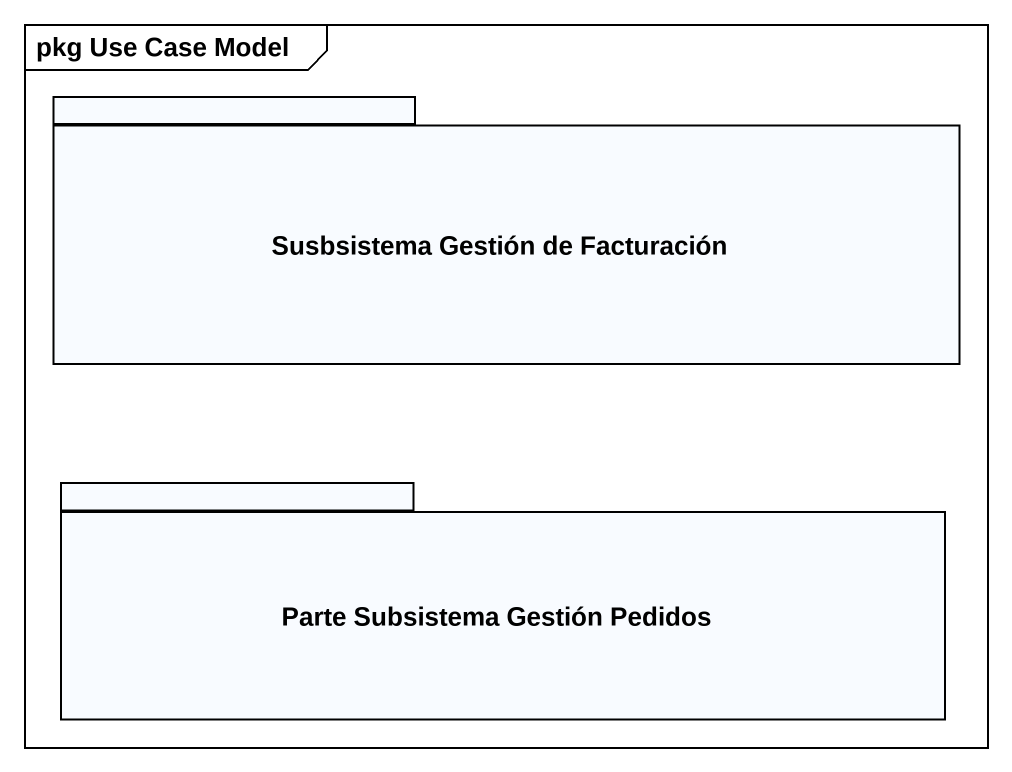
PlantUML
@startuml
mainframe pkg Use Case Model
package "Susbsistema Gestión de Facturación" as Susbsistema_Gestión_de {
}
package "Parte Subsistema Gestión Pedidos" as Parte_Subsistema_Gestión {
}
@enduml
